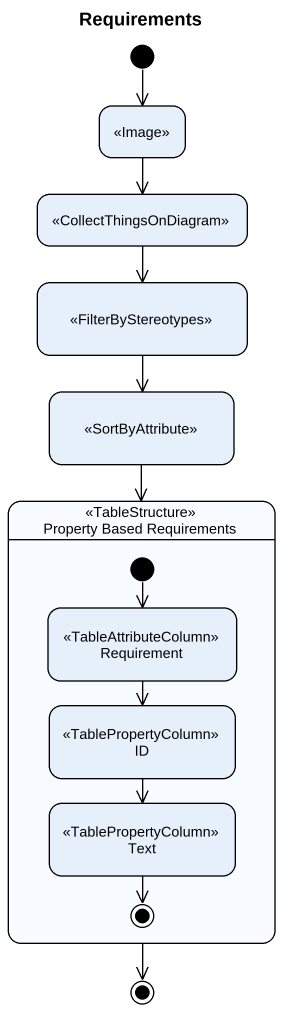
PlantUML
@startuml
title Requirements
hide empty description
state " " as state1 <<Image>>
state " " as state2 <<CollectThingsOnDiagram>>
state " " as state3 <<FilterByStereotypes>>
state " " as state4 <<SortByAttribute>>
state "Property Based Requirements" as Property_Based_Requirements <<TableStructure>> {
  state Requirement <<TableAttributeColumn>>
  state ID <<TablePropertyColumn>>
  state Text <<TablePropertyColumn>>
  [*] --> Requirement
  Text --> [*]
}
[*] --> state1
state1 --> state2
state2 --> state3
state3 --> state4
state4 --> Property_Based_Requirements
Requirement --> ID
ID --> Text
Property_Based_Requirements --> [*]
@enduml
